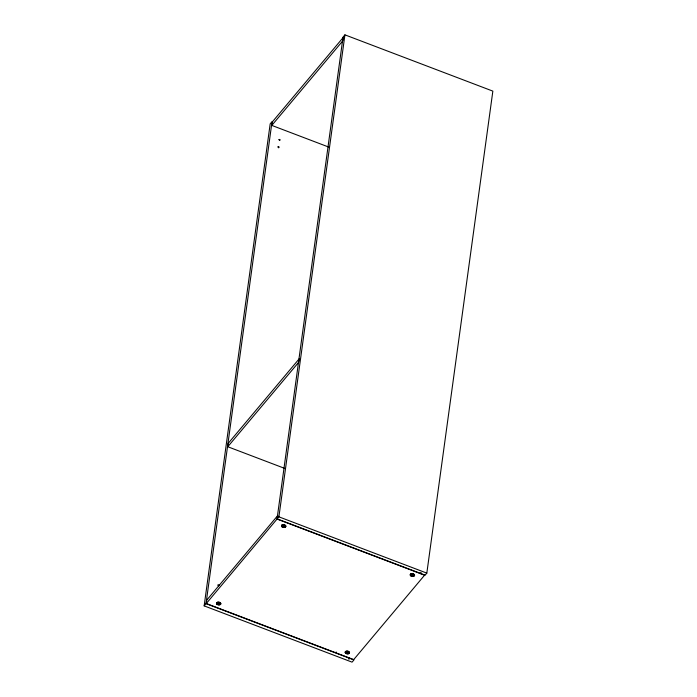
<?xml version="1.0" encoding="UTF-8"?>
<svg xmlns="http://www.w3.org/2000/svg" width="697" height="697" viewBox="0 0 697 697"><rect width="100%" height="100%" fill="white"/><g stroke="black" fill="none" stroke-linecap="round" stroke-linejoin="round"><path stroke-width="1.05" d="M204.151 605.876L270.175 123.883L272.039 121.661L206.016 603.646L204.151 605.876L352.072 662.15L353.945 659.928L206.016 603.646M206.303 603.515L206.774 600.091L277.798 515.51L277.328 518.934L424.734 575.016L353.71 659.597L206.303 603.515L278.905 516.834L344.928 34.85L492.849 91.124L426.825 573.117L424.961 575.339L277.031 519.065L343.055 37.072L344.928 34.85M284.472 468.306L227.78 446.733L228.25 443.309L299.274 358.728L298.917 361.29M271.804 125.408L272.266 121.984L343.29 37.403L342.819 40.827L271.804 125.408L328.731 147.067M227.78 446.733L298.804 362.152M349.014 658.046L348.387 658.787L349.171 659.083L349.789 658.343M420.03 573.465L420.648 572.725L421.432 573.021L420.805 573.762M278.905 516.834L426.825 573.117M336.39 652.148A1.159 0.863 40 0 1 336.12 652.061M279.018 139.574C279.619 142.092 281.135 138.581 279.018 139.574M278.016 146.875C278.626 149.393 280.142 145.882 278.016 146.875M217.995 585.044C218.597 587.562 220.113 584.051 217.995 585.044M216.758 602.696L216.549 602.992A2.178 1.316 7.8 0 0 218.658 604.839A2.178 1.316 7.8 0 0 220.731 603.341L219.712 602.452A2.178 1.316 7.8 0 0 216.758 602.696M281.797 525.233L281.579 525.529A2.178 1.316 7.8 0 0 283.688 527.376A2.178 1.316 7.8 0 0 285.761 525.878L284.751 524.989A2.178 1.316 7.8 0 0 281.797 525.233M345.477 651.66L345.268 651.965A2.178 1.316 7.8 0 0 347.376 653.812A2.178 1.316 7.8 0 0 349.45 652.305L348.43 651.416A2.178 1.316 7.8 0 0 345.477 651.66M410.516 574.206L410.306 574.502A2.178 1.316 7.8 0 0 412.415 576.349A2.178 1.316 7.8 0 0 414.488 574.851L413.469 573.962A2.178 1.316 7.8 0 0 410.516 574.206M217.595 602.914L218.257 603.558L217.821 604.081L219.938 603.802L219.024 603.463L219.459 602.94L217.595 602.914M282.633 525.451L283.374 526.819L284.977 526.348L283.975 525.277L283.54 525.799L282.633 525.451M346.313 651.887L347.062 653.246L348.657 652.775L347.664 651.712L347.228 652.235L346.313 651.887M411.352 574.424L412.093 575.792L413.696 575.313L412.781 574.973L413.216 574.45L411.352 574.424M282.024 526.766A2.187 1.324 7.8 0 0 285.726 526.671A2.187 1.324 7.8 0 0 283.287 524.702A2.187 1.324 7.8 0 0 282.024 526.766M410.742 575.739A2.187 1.324 7.8 0 0 414.445 575.644A2.187 1.324 7.8 0 0 412.005 573.675A2.187 1.324 7.8 0 0 410.742 575.739M216.985 604.229A2.187 1.324 7.8 0 0 220.688 604.133A2.187 1.324 7.8 0 0 218.248 602.164A2.187 1.324 7.8 0 0 216.985 604.229M345.712 653.202A2.187 1.324 7.8 0 0 349.406 653.106A2.187 1.324 7.8 0 0 346.967 651.137A2.187 1.324 7.8 0 0 345.712 653.202"/></g></svg>
